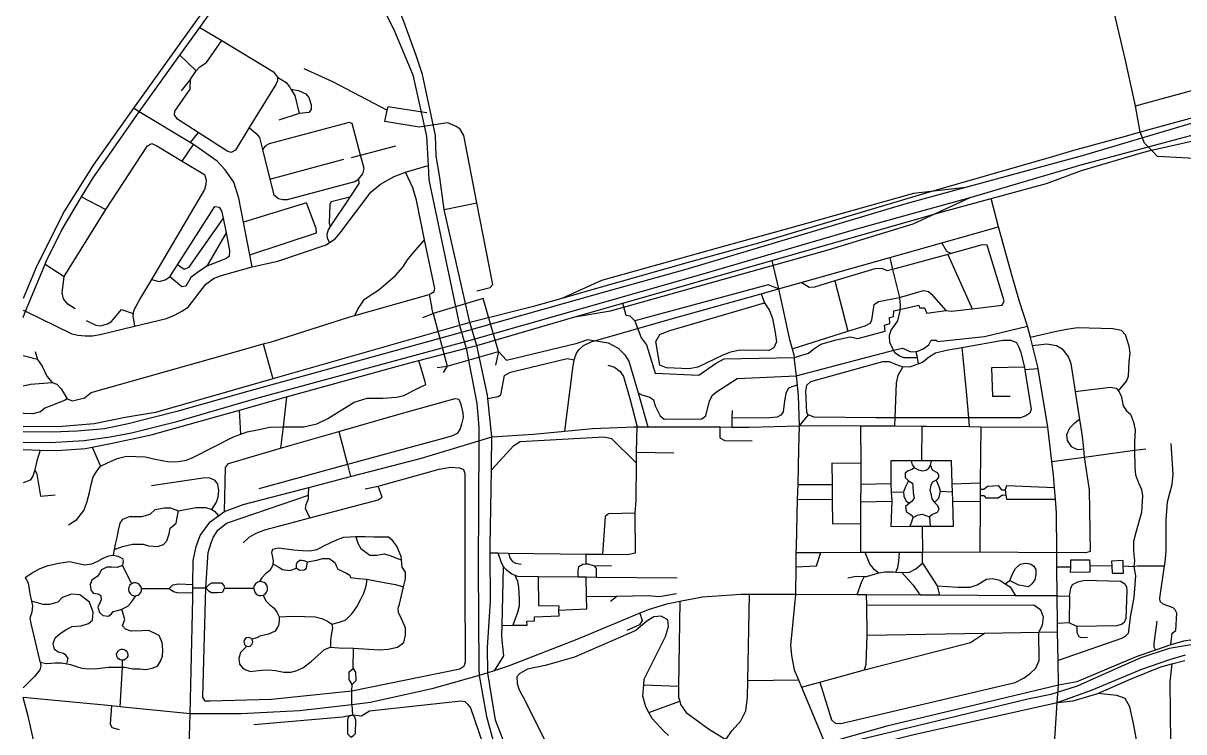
# Model space of a CAD drawing. Header units: inches. Extents: x 13377022 to 13384502, y 3544620 to 3549120.
# Drawn here: x 13377022 to 13378694, y 3545382 to 3546403 of the extents above; entities that cross this region are included whole.
import ezdxf

# ---------------------------------------------------------------- set-up
doc = ezdxf.new("R2010")
doc.units = ezdxf.units.IN
doc.header["$MEASUREMENT"] = 0

msp = doc.modelspace()

# ---------------------------------------------------------------- linework, layer by layer
for points in [[(13378609.5, 3546351.9), (13378593.6, 3546419.2), (13378564.9, 3546548.5), (13378556.3, 3546599), (13378551.2, 3546644.7), (13378547.9, 3546696.9), (13378547, 3546786.5), (13378546.9, 3546840.5)], [(13380027.2, 3546627.5), (13379405, 3546451.4), (13379194, 3546391.1), (13378792.8, 3546282.6), (13378698.2, 3546256.9), (13378547.5, 3546212), (13378379.7, 3546166.4), (13378293.4, 3546142.7), (13377976.4, 3546048.2), (13377860.9, 3546015.9), (13377659.9, 3545959.4), (13377346.9, 3545872.9), (13377243, 3545843.7), (13377173, 3545825.7), (13377138.5, 3545818.7), (13377099.5, 3545815.1), (13377063.7, 3545813.6), (13377021.5, 3545814.2)], [(13377597, 3546329.2), (13377587.6, 3546356.8), (13377570.2, 3546405.7), (13377553.7, 3546447.3), (13377523.3, 3546498.7), (13377489.6, 3546532.8), (13377446.2, 3546559.6), (13377412.7, 3546587.6)], [(13377395.7, 3546564.2), (13377436.7, 3546537.7), (13377471, 3546511.1), (13377507.2, 3546478), (13377534.7, 3546436.7), (13377556.7, 3546391.6), (13377583.1, 3546328.7)], [(13377021.5, 3545799.2), (13377060.3, 3545798.6), (13377109.3, 3545801.6), (13377146.8, 3545806.9), (13377177.6, 3545812.8), (13377243.1, 3545829.2), (13377358.2, 3545862.8), (13377664.3, 3545945.9), (13377994.9, 3546040.1), (13378222.9, 3546106.8), (13378386.4, 3546152), (13378547.7, 3546199.6), (13378700.6, 3546240.5), (13378833.6, 3546275.6), (13379317.2, 3546404.9), (13379418.3, 3546433.8), (13379757.5, 3546534.8)], [(13377296.5, 3546443), (13377263, 3546396), (13377180.7, 3546280.9), (13377122.5, 3546198.6), (13377080.8, 3546132.7), (13377041.2, 3546053.5), (13377021.5, 3546006.3)], [(13377021.5, 3545978.9), (13377024.6, 3545988), (13377053, 3546055.8), (13377055, 3546060.6), (13377076.5, 3546104.3), (13377105.5, 3546153.1), (13377122.5, 3546180.3), (13377188.4, 3546275.5), (13377247.3, 3546357.4), (13377275.9, 3546397.2), (13377305.1, 3546437.7)], [(13377275.9, 3546397.2), (13377307.6, 3546378.1), (13377382, 3546333.4), (13377388.2, 3546325.3), (13377388.2, 3546320.2), (13377385.6, 3546314.7), (13377347.4, 3546252.7), (13377327.3, 3546220), (13377321, 3546217), (13377315.5, 3546218.9), (13377273.7, 3546245.9), (13377243.9, 3546265.1), (13377239.5, 3546271.4), (13377239.9, 3546276.5), (13377262.3, 3546308.4), (13377262.6, 3546322.4), (13377271, 3546334.7), (13377275.9, 3546340.4), (13377285.8, 3546346.6), (13377307.6, 3546378.1)], [(13377247.3, 3546357.4), (13377271, 3546334.7)], [(13378799, 3546256.6), (13378794.2, 3546241.3), (13378786.9, 3546230.7), (13378758.7, 3546214.3), (13378741.6, 3546210.4), (13378718, 3546207.8), (13378656.2, 3546211), (13378647.4, 3546220.1), (13378637.5, 3546230.1), (13378631, 3546246), (13378624.7, 3546284), (13378609.5, 3546351.9)], [(13377426.1, 3546337.8), (13377451.2, 3546326.6), (13377467.4, 3546319.2), (13377546.1, 3546277.8)], [(13377262.6, 3546322.4), (13377249.4, 3546305.9)], [(13377388.2, 3546325.3), (13377400.7, 3546317.6), (13377405.8, 3546311), (13377407.4, 3546308.4), (13377413.2, 3546298.9), (13377419, 3546273.2)], [(13377583.1, 3546328.7), (13377602.9, 3546240.4)], [(13377615.5, 3546241.5), (13377597, 3546329.2)], [(13378624.7, 3546284), (13378761.9, 3546321.6), (13378776.2, 3546322.3), (13378782.7, 3546316.5), (13378793, 3546289.5)], [(13377407.4, 3546308.4), (13377418.3, 3546306.2), (13377428.6, 3546301.5), (13377433.3, 3546296), (13377436.7, 3546285.7), (13377436.7, 3546278.7), (13377433, 3546274.7), (13377419, 3546273.2), (13377389.7, 3546263.3)], [(13377592.2, 3546253.2), (13377542.6, 3546261.4), (13377546.1, 3546277.8), (13377547.3, 3546283), (13377562.3, 3546281), (13377603.3, 3546274.7)], [(13378793, 3546289.5), (13378769.9, 3546284.2), (13378631, 3546246), (13378609.7, 3546240.1)], [(13377351.4, 3546052.1), (13377348.1, 3546069.4), (13377339.1, 3546116.5), (13377332.5, 3546151.2), (13377325.3, 3546173.9), (13377312.7, 3546192.1), (13377301, 3546204.4), (13377267, 3546228.5), (13377262, 3546231.4), (13377188.4, 3546275.5), (13377180.7, 3546280.9)], [(13377347.4, 3546252.7), (13377357.3, 3546244.3), (13377362.1, 3546238.4), (13377366.4, 3546221.1), (13377377, 3546178.4), (13377382.7, 3546155.8), (13377389.3, 3546150.6), (13377395.5, 3546149.1), (13377402.2, 3546149.1), (13377499.5, 3546174.9), (13377504.7, 3546178.2), (13377510.9, 3546186.3), (13377512.8, 3546193.6), (13377507.6, 3546213), (13377495.5, 3546258.6), (13377491.1, 3546260.1), (13377376.1, 3546229.6), (13377370.9, 3546226.3), (13377366.4, 3546221.1)], [(13377675.4, 3546017.5), (13377694.6, 3546022.1), (13377698.1, 3546026.8), (13377675.3, 3546144.3), (13377656.5, 3546241.3), (13377651.4, 3546250.6), (13377645.6, 3546254.4), (13377633.3, 3546259.8), (13377617.1, 3546257.1), (13377592.2, 3546253.2)], [(13378634.4, 3546217.1), (13378647.4, 3546220.1), (13378756.7, 3546244.8), (13378799, 3546256.6)], [(13377273.7, 3546245.9), (13377262, 3546231.4)], [(13377602.9, 3546240.4), (13377605, 3546198.1), (13377606, 3546177.3), (13377650.4, 3545967.7)], [(13377665.2, 3545971.9), (13377628.4, 3546134.7), (13377621.8, 3546180.8), (13377616.6, 3546211.8), (13377615.5, 3546241.5)], [(13378609.7, 3546240.1), (13378535, 3546219.9)], [(13377096.2, 3545991.4), (13377085.6, 3545998), (13377079.8, 3546006), (13377077.6, 3546014.8), (13377080.7, 3546038.3), (13377140.8, 3546134.6), (13377200.5, 3546226.6), (13377206.7, 3546229.7), (13377214.2, 3546226.6), (13377250.8, 3546204.4), (13377282.7, 3546185), (13377285.4, 3546177.5), (13377284.9, 3546170.9), (13377282.7, 3546163.4), (13377206.5, 3546034), (13377190.8, 3546007.3), (13377180.6, 3545988.8), (13377180.1, 3545984.7), (13377179.7, 3545981.3), (13377181.7, 3545966.3)], [(13377250.8, 3546204.4), (13377267, 3546228.5)], [(13377507.6, 3546213), (13377558.6, 3546226.6)], [(13378535, 3546219.9), (13378506.2, 3546211.2), (13378322.3, 3546158.1), (13378081.3, 3546086), (13377983, 3546059.3)], [(13378546.7, 3546190.7), (13378634.4, 3546217.1)], [(13377377, 3546178.4), (13377483.4, 3546207.2)], [(13377494.8, 3546209.8), (13377507.6, 3546213)], [(13377021.5, 3545989.8), (13377024.6, 3545988), (13377091.7, 3545955.4), (13377100.2, 3545953.7), (13377111, 3545952.6), (13377121.2, 3545952.6), (13377132.5, 3545954.3), (13377181.7, 3545966.3), (13377227.9, 3545977.6), (13377240.4, 3545982.7), (13377250.1, 3545988.3), (13377259.2, 3545994), (13377284.7, 3546026.9), (13377296.6, 3546035.5), (13377308.5, 3546040), (13377351.4, 3546052.1), (13377373.3, 3546057), (13377388.6, 3546060.4), (13377457.9, 3546083.7), (13377462.7, 3546086.9), (13377470.9, 3546092.2), (13377478.3, 3546101.3), (13377522.6, 3546159.8), (13377536.2, 3546171.2), (13377556.1, 3546182.5), (13377572.6, 3546188.3), (13377605, 3546198.1)], [(13377109.8, 3545863.2), (13377119.6, 3545870.9), (13377335.8, 3545931.9), (13377367.4, 3545940.8), (13377379.2, 3545944.1), (13377492.4, 3545980.1), (13377499.6, 3545982.1), (13377606.5, 3546012.4), (13377613.8, 3546016.5), (13377614.6, 3546021), (13377600, 3546090.9), (13377588.1, 3546148.1), (13377583.2, 3546165.7), (13377572.6, 3546188.3)], [(13377816.7, 3545979.9), (13377885.7, 3545999.6), (13378100.5, 3546061), (13378347.9, 3546131.6), (13378416.5, 3546150.4), (13378496.1, 3546172.1), (13378546.7, 3546190.7)], [(13377504.7, 3546178.2), (13377505.4, 3546172.3), (13377492.2, 3546152.4), (13377464, 3546110), (13377460.9, 3546105.4), (13377459.1, 3546098.8), (13377459.8, 3546093.3), (13377462.7, 3546086.9)], [(13378379.7, 3546166.4), (13378304.4, 3546157.8)], [(13377105.5, 3546153.1), (13377140.8, 3546134.6)], [(13377492.2, 3546152.4), (13377465.5, 3546145.9), (13377463.2, 3546142.3), (13377462.6, 3546115.1), (13377464, 3546110)], [(13378304.4, 3546157.8), (13378126.5, 3546107.7), (13378020.1, 3546078.4), (13377855.1, 3546032.3)], [(13378304.2, 3546113.8), (13378386.4, 3546152)], [(13378457.3, 3546001.9), (13378445.9, 3546042.1), (13378427, 3546109.6), (13378416.5, 3546150.4)], [(13377206.5, 3546034), (13377217.7, 3546030.8), (13377226.1, 3546033.4), (13377232.8, 3546037.8), (13377243.7, 3546054.8), (13377297.8, 3546139), (13377303.9, 3546138.2), (13377307.5, 3546132.9), (13377309.6, 3546122.2), (13377313.8, 3546101.2), (13377319, 3546075.4), (13377318.5, 3546067), (13377313.2, 3546063.5), (13377297.3, 3546057.3), (13377286.3, 3546052.9), (13377272.5, 3546044), (13377263.3, 3546036.5), (13377255.8, 3546024.1), (13377250, 3546023.2), (13377232.8, 3546037.8)], [(13377348.1, 3546069.4), (13377444.1, 3546101.1), (13377443.5, 3546107.5), (13377430, 3546144.3), (13377339.1, 3546116.5)], [(13377628.4, 3546134.7), (13377675.3, 3546144.3)], [(13377309.6, 3546122.2), (13377259.7, 3546051.1), (13377253.5, 3546048.4), (13377243.7, 3546054.8)], [(13377313.8, 3546101.2), (13377286.3, 3546052.9)], [(13377867.9, 3545988.6), (13378181.4, 3546076.7), (13378304.2, 3546113.8)], [(13378109.8, 3546020.1), (13378142.5, 3546029.4), (13378270.3, 3546065.7), (13378345.6, 3546086.7), (13378427, 3546109.6)], [(13377499.6, 3545982.1), (13377503.8, 3545991.1), (13377513.3, 3546005.4), (13377534.1, 3546018.9), (13377558.2, 3546039.4), (13377568.4, 3546051.6), (13377575.4, 3546062.2), (13377581.5, 3546070), (13377600, 3546090.9)], [(13378129.7, 3545934), (13378210.1, 3545959.1), (13378235.1, 3545966.9), (13378242.3, 3545970.7), (13378244.4, 3545975), (13378247.8, 3545997.8), (13378254.1, 3546002), (13378284.2, 3546007.8), (13378318.8, 3546017.7), (13378326.4, 3546016.4), (13378329.8, 3546013), (13378351.3, 3545988.9), (13378359.4, 3545988.1), (13378389, 3545991.7), (13378432.5, 3545996.9), (13378435, 3546002.9), (13378410.9, 3546083.2), (13378403.7, 3546083.6), (13378358.9, 3546071.4), (13378352.6, 3546074.3), (13378345.6, 3546086.7)], [(13378270.3, 3546065.7), (13378274.4, 3546048.4), (13378284.2, 3546007.8)], [(13378358.9, 3546071.4), (13378354, 3546070), (13378274.4, 3546048.4)], [(13378354, 3546070), (13378389, 3545991.7)], [(13377053, 3546055.8), (13377080.7, 3546038.3)], [(13377983, 3546059.3), (13377847.8, 3546020.7), (13377797.6, 3546006.6), (13377754.8, 3545994.6), (13377665.2, 3545971.9)], [(13378100.5, 3546061), (13378109.8, 3546020.1), (13378117.3, 3545987.1), (13378125.6, 3545949.4), (13378129.7, 3545934), (13378132, 3545925.4), (13378132.5, 3545921.1), (13378132.7, 3545918.4)], [(13378274.4, 3546048.4), (13378266.4, 3546046.4), (13378259.6, 3546049.8), (13378249, 3546049.4), (13378191.1, 3546031.7), (13378161.9, 3546022.7), (13378154.3, 3546022.3), (13378142.5, 3546029.4)], [(13377855.1, 3546032.3), (13377797.6, 3546006.6)], [(13378191.1, 3546031.7), (13378210.1, 3545959.1)], [(13378109.8, 3546020.1), (13378095.1, 3546026), (13377902.9, 3545974), (13377896.2, 3545980.7), (13377890.5, 3545981.7), (13377885.7, 3545999.6)], [(13377960.5, 3545978.4), (13378085, 3546013.2), (13378109.8, 3546020.1)], [(13377606.5, 3546012.4), (13377610.6, 3545992.5)], [(13377612.2, 3545984.8), (13377632.6, 3545908.9), (13377706.4, 3545930.2), (13377684.5, 3546006.5), (13377612.2, 3545984.8)], [(13378085, 3546013.2), (13378089.9, 3546000.3), (13378097.2, 3545988.9), (13378101.3, 3545977.6), (13378105.4, 3545957.5), (13378106.9, 3545944.1), (13378103.3, 3545935.4), (13378096.1, 3545931.2), (13378054.9, 3545931.8), (13378041, 3545929.2), (13378029.7, 3545924.5), (13377993.6, 3545907.5), (13377981.2, 3545905), (13377948.8, 3545906.5), (13377939, 3545910.1), (13377933.3, 3545944.6), (13377939, 3545954.4), (13377951.9, 3545959.6), (13378089.9, 3546000.3)], [(13378284.2, 3546007.8), (13378285.3, 3545995.9), (13378284.9, 3545988.6), (13378281.3, 3545974.2), (13378271.9, 3545960.8), (13378269.7, 3545952.5), (13378270.1, 3545943.1), (13378277, 3545929), (13378284.2, 3545923.9), (13378290.3, 3545921.4), (13378309.7, 3545921.2)], [(13378468.8, 3545966.3), (13378457.3, 3546001.9)], [(13377112.1, 3545974.6), (13377126.3, 3545968), (13377132.9, 3545967.1), (13377143, 3545969.8), (13377148.8, 3545973.3), (13377163.4, 3545990.5), (13377180.1, 3545984.7)], [(13377597.6, 3545978.9), (13377612.2, 3545984.8), (13377610.6, 3545992.5)], [(13377816.7, 3545979.9), (13377867.9, 3545988.6)], [(13378132.5, 3545921.1), (13378153.4, 3545927.8), (13378160.8, 3545933.9), (13378170.8, 3545940.4), (13378193.1, 3545947), (13378213.1, 3545950.9), (13378224.5, 3545948.7), (13378263.7, 3545959.2), (13378262.8, 3545967.9), (13378270.7, 3545970.5), (13378269.8, 3545978.8), (13378275.9, 3545980.5), (13378276.3, 3545988.8), (13378312.1, 3545996.7), (13378313, 3545992.7), (13378320.4, 3545992.7), (13378323.8, 3545985.3), (13378351.3, 3545988.9)], [(13377665.2, 3545971.9), (13377650.4, 3545967.7), (13377404.6, 3545897.4), (13377381.4, 3545890.7), (13377212.3, 3545842.2), (13377168.3, 3545834.7), (13377123.7, 3545825.5), (13377071.7, 3545821.3), (13377021.5, 3545822)], [(13377650.4, 3545967.7), (13377659.9, 3545934.6), (13377675.5, 3545854.8), (13377678, 3545821), (13377678.3, 3545801.2), (13377677.4, 3545618.6), (13377678, 3545472.8), (13377678.6, 3545463.1), (13377689.1, 3545403.9), (13377698.9, 3545368.8), (13377714.3, 3545326.4), (13377732.1, 3545288.3), (13377738.7, 3545278.2), (13377789.9, 3545198.8), (13377801.5, 3545184.8)], [(13377808.5, 3545208), (13377759.6, 3545275.7), (13377739.2, 3545312.4), (13377735.6, 3545320), (13377717.9, 3545357.8), (13377702.3, 3545398.6), (13377696.5, 3545434.1), (13377691.2, 3545466.7), (13377690.6, 3545503.4), (13377694.9, 3545569.9), (13377694.4, 3545639.7), (13377694.3, 3545649.2), (13377696.2, 3545759.4), (13377696.3, 3545766.3), (13377696.9, 3545806.8), (13377690.9, 3545862.1), (13377690.4, 3545867.2), (13377675.1, 3545938.6), (13377665.2, 3545971.9)], [(13377675.1, 3545938.6), (13377816.7, 3545979.9)], [(13377815.4, 3545918.1), (13377818.9, 3545927.5), (13377822.5, 3545932.6), (13377829.1, 3545938.8), (13377840.1, 3545943.9), (13377960.5, 3545978.4)], [(13377902.9, 3545974), (13377912.2, 3545949.8), (13377919.9, 3545939.5), (13377932.3, 3545898.8), (13377995.1, 3545895.7), (13378019.3, 3545912.7), (13378031.7, 3545919.4), (13378132.5, 3545921.1)], [(13377907.6, 3545870.4), (13377913.1, 3545867.5), (13377924.7, 3545864), (13377929.9, 3545860.1), (13377932.5, 3545851.5), (13377939.4, 3545837.2), (13377945.1, 3545832.5), (13377999.5, 3545832.9), (13378005.2, 3545837.2), (13378010.4, 3545858.8), (13378014.7, 3545867.1), (13378020.7, 3545871.8), (13378050.6, 3545891.3), (13378061.4, 3545891.7), (13378135.4, 3545895.1), (13378278, 3545932.5), (13378288.9, 3545934.6), (13378300.8, 3545929.4), (13378308, 3545930.1), (13378310.9, 3545930.4), (13378318.5, 3545933.7), (13378326.5, 3545939.5), (13378330.1, 3545946.3), (13378337, 3545946.3), (13378339.1, 3545944.5), (13378407.1, 3545951.8), (13378468.8, 3545966.3)], [(13378513.4, 3545449), (13378512.9, 3545484.3), (13378512.3, 3545525.8), (13378512.1, 3545537.7), (13378511.6, 3545577.6), (13378511.2, 3545619.4), (13378511.1, 3545640.1), (13378510.6, 3545697.5), (13378509.1, 3545717), (13378507.7, 3545733.6), (13378506.3, 3545751.9), (13378504, 3545771.4), (13378498.3, 3545820.8), (13378484.3, 3545905), (13378483.8, 3545907.9), (13378475.9, 3545938.8), (13378473, 3545950.1), (13378468.8, 3545966.3)], [(13378600.2, 3545873.1), (13378611.7, 3545887.4), (13378614.5, 3545894.2), (13378615.3, 3545915.2), (13378616.7, 3545928.2), (13378615.6, 3545937.9), (13378609.9, 3545954.2), (13378604.1, 3545960.3), (13378591.8, 3545962.9), (13378540.9, 3545964.3), (13378525.7, 3545961.8), (13378508.4, 3545958.2), (13378473, 3545950.1)], [(13377021.5, 3545788.5), (13377045.9, 3545787.9), (13377070.1, 3545787.3), (13377111.2, 3545790.1), (13377121.1, 3545792.2), (13377149.5, 3545798), (13377206, 3545809.8), (13377259.2, 3545824.8), (13377333.3, 3545845.5), (13377401.1, 3545864.4), (13377563, 3545909.5), (13377591.8, 3545917), (13377659.9, 3545934.6), (13377675.1, 3545938.6)], [(13377367.4, 3545940.8), (13377381.4, 3545890.7)], [(13377706.4, 3545930.2), (13377718.1, 3545917.6), (13377820.1, 3545941.9), (13377835.2, 3545947.5), (13377864.6, 3545942.7), (13377878.9, 3545934.9), (13377888.4, 3545925.4), (13377894.5, 3545915.9), (13377907.6, 3545870.4), (13377921.7, 3545821.5)], [(13378465.1, 3545903.6), (13378474, 3545846.4), (13378472.4, 3545841), (13378466.5, 3545837.2), (13378459, 3545834.3), (13378383.8, 3545834.3), (13378277.6, 3545834.3), (13378250.4, 3545834.3), (13378161.4, 3545835.5), (13378153, 3545838.9), (13378150.9, 3545842.2), (13378149.3, 3545872.7), (13378150.9, 3545881.5), (13378156.8, 3545886.5), (13378260.5, 3545915.4), (13378269.6, 3545915.4), (13378278.8, 3545911.6), (13378289.3, 3545907.9), (13378300.6, 3545908.3), (13378311.4, 3545912.2), (13378317.7, 3545914.5), (13378327.7, 3545922.9), (13378336.5, 3545927.9), (13378352, 3545931.7), (13378374, 3545935.6), (13378433.5, 3545946.3), (13378444.8, 3545946.3), (13378453.1, 3545943), (13378456.1, 3545937.1), (13378459, 3545930), (13378464.3, 3545907.3), (13378465.1, 3545903.6)], [(13378374, 3545935.6), (13378380.4, 3545872.3), (13378383.8, 3545834.3), (13378385, 3545821.8)], [(13378475.9, 3545938.8), (13378496.9, 3545941.1), (13378510.7, 3545938.7), (13378518.8, 3545934), (13378527.9, 3545921.6), (13378531.2, 3545912.6), (13378537.6, 3545872.1), (13378544, 3545831.8), (13378547.4, 3545810.7), (13378548.8, 3545798.8), (13378549.5, 3545789.8), (13378550.5, 3545777.7)], [(13377042.3, 3545918.4), (13377021.5, 3545923.7)], [(13377038.6, 3545930.2), (13377042.3, 3545918.4), (13377048.9, 3545909), (13377055.8, 3545894.2), (13377063.2, 3545885.2), (13377070.1, 3545882.8), (13377076.3, 3545876.3), (13377084.8, 3545861.9), (13377092.6, 3545859.1), (13377109.8, 3545863.2)], [(13377086.7, 3545680.2), (13377099, 3545687.8), (13377108.7, 3545700.8), (13377113.2, 3545712.2), (13377117.2, 3545726.8), (13377119.7, 3545738.1), (13377122.5, 3545749.5), (13377127.4, 3545757.6), (13377133, 3545764.9), (13377142.8, 3545769.7), (13377156.9, 3545775.8), (13377170.3, 3545779), (13377197.1, 3545778.2), (13377211.7, 3545774.6), (13377231.9, 3545770.9), (13377244.9, 3545771.3), (13377257, 3545773.4), (13377266, 3545777), (13377324.7, 3545807), (13377335.1, 3545810.9), (13377344.2, 3545814.3), (13377361.6, 3545817.5), (13377376.6, 3545820.8), (13377396, 3545821.2), (13377410.2, 3545821.2), (13377426, 3545821.2), (13377444.7, 3545825.6), (13377460.5, 3545833.3), (13377498.6, 3545856.8), (13377517.2, 3545862.9), (13377539.9, 3545862.9), (13377559.4, 3545864.1), (13377569.9, 3545866.6), (13377589.8, 3545876.7), (13377601.9, 3545882.4), (13377600.7, 3545886.4), (13377591.8, 3545917)], [(13377690.9, 3545862.1), (13377706.2, 3545865), (13377709.8, 3545867.5), (13377715.2, 3545895.2), (13377723.8, 3545900.2), (13377805.3, 3545920), (13377815.4, 3545918.1)], [(13377706.4, 3545930.2), (13377702.4, 3545910.5)], [(13377802, 3545815.2), (13377813.4, 3545905.9), (13377815.4, 3545918.1)], [(13378132.7, 3545918.4), (13378135.1, 3545898.3)], [(13378308, 3545930.1), (13378309.7, 3545921.2), (13378311.4, 3545912.2)], [(13377618, 3545906.9), (13377632.6, 3545908.9), (13377626.8, 3545899.5)], [(13377864.2, 3545910.2), (13377873.8, 3545907.3), (13377881.9, 3545901.3), (13377886.5, 3545893.9), (13377895.7, 3545862.1), (13377906.1, 3545821.6)], [(13378135.1, 3545898.3), (13378135.4, 3545895.1), (13378136.8, 3545881.6), (13378138.3, 3545866.7), (13378139.9, 3545822.6), (13378139, 3545789.3), (13378137.7, 3545738.2), (13378137.1, 3545716.9), (13378135.4, 3545647.3), (13378135.2, 3545640), (13378134.9, 3545630.3), (13378134.8, 3545619.7), (13378134.4, 3545579.5)], [(13378289.3, 3545907.9), (13378281.8, 3545895.3), (13378279.7, 3545884.9), (13378277.6, 3545834.3), (13378277.2, 3545822.6)], [(13378464.3, 3545907.3), (13378417, 3545906.3), (13378418.5, 3545865.4), (13378443.8, 3545865.8)], [(13378484.3, 3545905), (13378465.1, 3545903.6)], [(13377021.5, 3545880.4), (13377032.1, 3545882.8), (13377063.2, 3545885.2)], [(13378136.8, 3545881.6), (13378129.1, 3545879), (13378124, 3545876.6), (13378120.6, 3545869.5), (13378118.6, 3545859), (13378116.6, 3545843), (13378113.5, 3545838.3), (13378108.1, 3545835.2), (13378096.9, 3545834.2), (13378042.9, 3545833.9)], [(13377401.1, 3545864.4), (13377396, 3545821.2), (13377392.4, 3545790.4)], [(13378537.6, 3545872.1), (13378587.8, 3545878.8), (13378596.4, 3545876.9), (13378600.2, 3545873.1), (13378604, 3545865.9), (13378606.9, 3545851.6), (13378611.6, 3545844.5), (13378617.3, 3545839.7), (13378621.6, 3545828.3), (13378624, 3545816.9), (13378623.1, 3545799.3), (13378623.1, 3545787.6)], [(13377084.8, 3545861.9), (13377080.8, 3545859.5), (13377052.9, 3545848.5), (13377046.4, 3545843.1), (13377035.4, 3545839.9), (13377022.7, 3545840.7), (13377021.5, 3545841)], [(13377311.7, 3545699.1), (13377313.1, 3545762.8), (13377317.4, 3545768.7), (13377392.4, 3545790.4), (13377476.6, 3545814.6), (13377561.3, 3545839), (13377643.9, 3545862.2), (13377649.2, 3545861.2), (13377651.6, 3545855.6), (13377655.1, 3545841.5), (13377655.5, 3545834.8), (13377653, 3545825.3), (13377651.3, 3545818.7), (13377646.7, 3545812), (13377640, 3545808.5), (13377631.9, 3545806), (13377488.8, 3545767), (13377360.9, 3545732.2)], [(13377335.1, 3545810.9), (13377333.3, 3545845.5)], [(13378043.2, 3545844.7), (13378042.9, 3545833.9), (13378042.9, 3545821.1)], [(13378153, 3545838.9), (13378139.9, 3545822.6)], [(13378544, 3545831.8), (13378535.5, 3545825.5), (13378529.3, 3545819.3), (13378525, 3545809.8), (13378526, 3545801.7), (13378531.7, 3545793.1), (13378537.4, 3545790.2), (13378541.2, 3545788.8), (13378549.5, 3545789.8)], [(13377260.8, 3545358.5), (13377262.3, 3545407.8), (13377265.9, 3545574.5), (13377266, 3545582.2), (13377266, 3545589.3), (13377266.1, 3545594.3), (13377266.3, 3545628.5), (13377270.9, 3545649), (13377276.6, 3545664.9), (13377291, 3545684.6), (13377302.8, 3545692.9), (13377311.7, 3545699.1), (13377338.4, 3545709.4), (13377433, 3545734.1), (13377493.4, 3545749.8), (13377595.6, 3545776.4), (13377678.3, 3545801.2), (13377696.9, 3545806.8), (13377757.1, 3545810.7), (13377802, 3545815.2), (13377842, 3545819.2), (13377901.8, 3545821.6), (13377906.1, 3545821.6), (13377921.7, 3545821.5), (13377969.1, 3545821.4), (13378025.3, 3545821.2), (13378042.9, 3545821.1), (13378067.9, 3545821), (13378139.9, 3545822.6), (13378165.7, 3545823.1), (13378228.4, 3545822.8), (13378277.2, 3545822.6), (13378316.5, 3545822.4), (13378323.4, 3545822.3), (13378385, 3545821.8), (13378401.4, 3545821.6), (13378498.3, 3545820.8)], [(13377476.6, 3545814.6), (13377488.8, 3545767), (13377493.4, 3545749.8)], [(13377694.4, 3545639.7), (13377705.5, 3545639.6), (13377720.8, 3545639.4), (13377832.3, 3545637.9), (13377856.5, 3545637.6), (13377892.2, 3545637.1), (13377903.8, 3545639.7), (13377903.3, 3545696.8), (13377904.8, 3545715), (13377905.4, 3545768.9), (13377905.6, 3545784.5), (13377905.9, 3545804.1), (13377906.1, 3545821.6)], [(13378025.3, 3545821.2), (13378025.7, 3545805.6), (13378032.7, 3545801.7), (13378072.1, 3545801.3)], [(13378228.4, 3545822.8), (13378228.7, 3545768.6), (13378228.5, 3545738.9), (13378228.3, 3545713.3), (13378228, 3545682.2), (13378228.4, 3545640.5)], [(13378316.5, 3545822.4), (13378316.2, 3545772.4)], [(13378401.4, 3545821.6), (13378400.8, 3545740.7), (13378400.7, 3545731.7), (13378400.6, 3545722.6), (13378400.6, 3545713.7), (13378400, 3545641.3)], [(13377696.2, 3545759.4), (13377728.7, 3545794.4), (13377737.6, 3545800.2), (13377858.6, 3545806.9), (13377869.4, 3545804.7), (13377905.4, 3545768.9)], [(13377045.9, 3545787.9), (13377041.4, 3545772.6), (13377038.2, 3545759.6), (13377035.4, 3545750.3), (13377031.7, 3545744.6), (13377021.5, 3545740.8)], [(13377121.1, 3545792.2), (13377133, 3545764.9)], [(13377959.3, 3545783.6), (13377905.6, 3545784.5)], [(13378504, 3545771.4), (13378550.5, 3545777.7), (13378623.1, 3545787.6), (13378639.2, 3545789.8)], [(13378623.1, 3545787.6), (13378623.5, 3545762.6), (13378624.5, 3545752.2), (13378628.8, 3545740.7), (13378633, 3545731.2), (13378634.5, 3545721.7), (13378633, 3545697.9), (13378625, 3545668.9), (13378621.6, 3545656), (13378621.6, 3545642.7), (13378623.1, 3545628), (13378622.1, 3545619.9)], [(13378675.6, 3545506.9), (13378677.2, 3545523.7), (13378682.8, 3545527.6), (13378683.9, 3545552.8), (13378681.8, 3545557.7), (13378678.9, 3545560.6), (13378664.4, 3545565.9), (13378660.1, 3545569.4), (13378659.8, 3545574.4), (13378666.5, 3545621), (13378667.2, 3545626.1), (13378668.7, 3545642), (13378668.7, 3545687.1), (13378670.4, 3545713.3), (13378677.2, 3545738.1), (13378678.6, 3545753), (13378675.7, 3545797.3)], [(13378228.7, 3545768.6), (13378186.8, 3545768.9), (13378187.2, 3545738.2), (13378187.2, 3545716.5), (13378187.9, 3545681.5), (13378228, 3545682.2)], [(13378271.7, 3545739.7), (13378272.4, 3545727.4), (13378273.2, 3545714.4), (13378272.1, 3545677.9), (13378299.9, 3545678), (13378317.2, 3545678.1), (13378328.8, 3545678.1), (13378362.4, 3545678.3), (13378361.3, 3545714), (13378360.9, 3545727.7), (13378360.5, 3545739.3), (13378359.5, 3545772.5), (13378330.3, 3545772.4), (13378316.2, 3545772.4), (13378301.4, 3545772.3), (13378271.7, 3545772.2), (13378271.7, 3545739.7)], [(13378301.4, 3545772.3), (13378302.8, 3545766.4), (13378306, 3545762.4), (13378311.8, 3545759.2), (13378316.9, 3545758.1), (13378322.7, 3545758.8), (13378326.6, 3545761.7), (13378329.2, 3545765.7), (13378330.3, 3545772.4)], [(13378329.2, 3545765.7), (13378331.7, 3545759.2), (13378338.6, 3545755.6), (13378340.7, 3545752), (13378340.7, 3545748.3), (13378337.1, 3545744.7), (13378332.1, 3545741.8), (13378329.5, 3545737.1), (13378328.1, 3545730.3), (13378329.5, 3545725.2), (13378331, 3545717.6), (13378334.9, 3545712.2), (13378339.3, 3545707.9), (13378341.1, 3545702.5), (13378338.9, 3545697.8), (13378332.1, 3545695.2), (13378327.4, 3545691.6)], [(13378550.5, 3545777.7), (13378557.9, 3545730.8), (13378559.3, 3545641.8), (13378553.1, 3545639.9), (13378511.1, 3545640.1)], [(13377038.2, 3545759.6), (13377041.4, 3545753.1), (13377046.3, 3545721.5), (13377067.8, 3545723.5)], [(13377293.2, 3545702.1), (13377300, 3545712.6), (13377302.5, 3545720.6), (13377303.3, 3545729), (13377302.1, 3545738.7), (13377298.3, 3545744.1), (13377289.5, 3545747.9), (13377280.7, 3545747.5), (13377258, 3545744.1), (13377206.3, 3545736.1)], [(13377650.5, 3545762.5), (13377656, 3545760), (13377658.2, 3545754), (13377658.2, 3545595), (13377658.6, 3545482), (13377656.5, 3545476), (13377650.9, 3545472.2), (13377495.3, 3545440.2), (13377379.4, 3545428.3), (13377291.1, 3545425.7), (13377283.9, 3545426.1), (13377280.5, 3545431.7), (13377284.5, 3545589.3), (13377288.1, 3545640.2), (13377292, 3545652.5), (13377295.4, 3545661.9), (13377302.2, 3545672.6), (13377314.6, 3545682.4), (13377432.8, 3545722.9)], [(13377514.1, 3545731.8), (13377533.3, 3545735.7), (13377621.1, 3545760.4), (13377637.3, 3545763.4), (13377650.5, 3545762.5)], [(13378306, 3545762.4), (13378302.4, 3545759.9), (13378296.7, 3545758.1), (13378292.7, 3545754.5), (13378292.7, 3545748.3), (13378297.4, 3545743.6), (13378303.2, 3545740), (13378303.5, 3545736.1), (13378303.9, 3545726.3), (13378305.3, 3545719.1), (13378302.8, 3545714.4), (13378298.8, 3545711.5), (13378293, 3545706.4), (13378293.8, 3545699.2), (13378301, 3545694.5), (13378304.2, 3545690.5)], [(13377338.4, 3545654.2), (13377347.4, 3545662.3), (13377357.2, 3545668.3), (13377369.6, 3545673), (13377434.6, 3545690.1), (13377533.3, 3545716.1), (13377538.8, 3545719.9), (13377533.3, 3545735.7)], [(13377434.6, 3545690.1), (13377428.4, 3545703.7), (13377429.2, 3545709.2), (13377432.6, 3545717.8), (13377432.8, 3545722.9), (13377433, 3545734.1)], [(13378137.7, 3545738.2), (13378187.2, 3545738.2)], [(13378228.5, 3545738.9), (13378271.7, 3545739.7)], [(13378297.4, 3545743.6), (13378293, 3545735), (13378290.2, 3545727.7), (13378290.5, 3545721.2), (13378294.1, 3545714.4), (13378298.8, 3545711.5)], [(13378337.1, 3545744.7), (13378341.1, 3545735.3), (13378342.9, 3545728.8), (13378342.2, 3545724.1), (13378340.7, 3545718), (13378334.9, 3545712.2)], [(13378360.5, 3545739.3), (13378400.8, 3545740.7)], [(13378400.7, 3545731.7), (13378406.1, 3545731.7), (13378411.4, 3545735.9), (13378426.6, 3545736.6), (13378431.2, 3545730.6), (13378436.9, 3545730.6)], [(13378507.7, 3545733.6), (13378438.4, 3545736.3), (13378436.9, 3545730.6), (13378437.7, 3545722.9), (13378438.8, 3545717.2), (13378509.1, 3545717)], [(13378137.1, 3545716.9), (13378187.2, 3545716.5)], [(13378228.3, 3545713.3), (13378273.2, 3545714.4)], [(13378272.4, 3545727.4), (13378290.2, 3545727.7)], [(13378342.9, 3545728.8), (13378360.9, 3545727.7)], [(13378361.3, 3545714), (13378400.6, 3545713.7)], [(13378400.6, 3545722.6), (13378405.7, 3545722.6), (13378408.8, 3545718.8), (13378426.6, 3545718.8), (13378432.7, 3545723.3), (13378437.7, 3545722.9)], [(13377151.8, 3545636.3), (13377153.1, 3545644.4), (13377154.3, 3545652), (13377156.7, 3545661.7), (13377158.7, 3545672.6), (13377161.1, 3545682.3), (13377165.2, 3545688.4), (13377174.9, 3545692), (13377182.9, 3545692), (13377192.6, 3545692), (13377204.4, 3545695.7), (13377211.6, 3545702.1), (13377224.9, 3545704.5), (13377233.8, 3545704.5), (13377245.1, 3545700.1), (13377257.3, 3545702.9), (13377271, 3545704.9), (13377284.7, 3545705.3), (13377293.2, 3545702.1), (13377297.2, 3545699.7), (13377302.8, 3545692.9)], [(13377153.1, 3545644.4), (13377164.4, 3545648.8), (13377178.9, 3545652), (13377194.3, 3545652), (13377202.3, 3545649.6), (13377214.9, 3545648.8), (13377223.7, 3545651.6), (13377228.6, 3545656.9), (13377231.8, 3545667), (13377233.4, 3545675.1), (13377241.9, 3545682.7), (13377243.5, 3545690.8), (13377245.1, 3545700.1)], [(13377903.3, 3545696.8), (13377865, 3545696.1), (13377860, 3545692.2), (13377856.5, 3545637.6)], [(13378299.9, 3545678), (13378302.4, 3545684.8), (13378304.2, 3545690.5), (13378310.4, 3545694.1), (13378317.2, 3545695.6), (13378327.4, 3545691.6), (13378328.1, 3545684.4), (13378328.8, 3545678.1)], [(13378317.2, 3545678.1), (13378317.7, 3545640.9)], [(13377343.9, 3545505.2), (13377334.8, 3545496.2), (13377332.3, 3545487.5), (13377333.2, 3545479.1), (13377337.7, 3545474.1), (13377342.3, 3545471.2), (13377349, 3545468.7), (13377356.5, 3545469.6), (13377365.6, 3545470.8), (13377374.8, 3545471.2), (13377385.1, 3545470), (13377397.2, 3545467.9), (13377407.6, 3545467.5), (13377415.9, 3545470), (13377424.7, 3545474.1), (13377436.7, 3545483.3), (13377455.8, 3545500.3), (13377464.2, 3545503.7), (13377476.2, 3545502.8), (13377497.4, 3545502.4), (13377534.4, 3545499.9), (13377547.3, 3545500.8), (13377561.1, 3545503.7), (13377570.2, 3545510.7), (13377572.3, 3545521.1), (13377572.7, 3545531.5), (13377566.5, 3545544.4), (13377562.3, 3545553.6), (13377561.9, 3545560.2), (13377564, 3545565.6), (13377569.7, 3545590.7), (13377572.3, 3545602.2), (13377572.3, 3545611.8), (13377567.7, 3545619.3), (13377566.6, 3545629.7), (13377566.1, 3545634.3), (13377560.2, 3545649.2), (13377554.4, 3545657.1), (13377548.2, 3545662.5), (13377536.9, 3545662.5), (13377527, 3545662.5), (13377514.5, 3545663), (13377500.8, 3545663), (13377492.9, 3545662.5), (13377483.3, 3545661.7), (13377474.1, 3545658.4), (13377464.6, 3545654.2), (13377454.2, 3545649.2), (13377444.6, 3545644.2), (13377434.6, 3545642.2), (13377424.2, 3545642.6), (13377411.4, 3545643.4), (13377389.3, 3545646.3), (13377380.6, 3545644.7), (13377379.3, 3545640.1), (13377381, 3545633.4), (13377381.8, 3545628), (13377381.1, 3545623.7), (13377380.6, 3545621), (13377376.8, 3545614.3), (13377370.6, 3545609.7), (13377365.6, 3545603.9), (13377362.1, 3545598.2)], [(13377500.8, 3545663), (13377503.6, 3545653.9), (13377508, 3545645.9), (13377521.3, 3545636.5), (13377531.1, 3545636.5), (13377542, 3545638.3), (13377551.4, 3545635.4), (13377559.3, 3545632.2), (13377566.6, 3545629.7)], [(13377024.2, 3545604.4), (13377035.9, 3545612.1), (13377046, 3545617.3), (13377057.3, 3545621.4), (13377072.7, 3545625), (13377088.4, 3545627.4), (13377099.3, 3545625), (13377109.8, 3545622.6), (13377120.3, 3545623.8), (13377129.2, 3545627.8), (13377136.9, 3545632.2), (13377145, 3545635.5), (13377151.8, 3545636.3), (13377157.9, 3545635.1), (13377164.4, 3545631.4), (13377165.6, 3545627.8), (13377164.8, 3545621.7), (13377156.7, 3545618.5), (13377149.4, 3545618.9), (13377142.2, 3545618.9), (13377134.5, 3545615.3), (13377131.3, 3545610), (13377128, 3545605.6), (13377120.3, 3545600.3), (13377117.9, 3545593.9), (13377119.1, 3545586.2), (13377122.4, 3545581.8), (13377129.2, 3545580.6), (13377133.3, 3545578.1), (13377133.7, 3545572.1), (13377132.1, 3545567.6), (13377129.2, 3545561.2), (13377131.7, 3545553.5), (13377136.5, 3545549.5), (13377144.6, 3545548.2), (13377149, 3545551.9), (13377151, 3545555.1), (13377157.5, 3545556.7), (13377163.6, 3545558.3), (13377172.4, 3545562.8), (13377176.9, 3545568), (13377183.8, 3545577.8)], [(13377381.1, 3545623.7), (13377390, 3545619.2), (13377395.1, 3545615.6), (13377405.6, 3545614.5), (13377415.6, 3545617.5), (13377415.3, 3545623.4), (13377416.9, 3545626.8), (13377420.2, 3545629.1), (13377422.7, 3545629.3), (13377425.8, 3545628.9), (13377431, 3545626.6), (13377444.6, 3545629.3), (13377453, 3545631.8), (13377462.4, 3545631.8), (13377466.7, 3545628.9), (13377471.1, 3545625.3), (13377472.9, 3545619.9), (13377475, 3545616.3), (13377480.1, 3545613.7), (13377487.3, 3545610.5), (13377492.4, 3545607.6), (13377493.1, 3545604), (13377504.7, 3545602.5), (13377516.6, 3545601.8), (13377544.1, 3545596.7), (13377557.9, 3545593.9), (13377569.7, 3545590.7)], [(13377705.5, 3545639.6), (13377709.9, 3545627.4), (13377713.3, 3545620.2), (13377717.3, 3545615.8), (13377725.5, 3545609.3), (13377729.9, 3545607.6), (13377734, 3545605.9), (13377764.3, 3545605.6), (13377821.1, 3545605), (13377833, 3545604.9), (13377847.2, 3545604.8), (13377963.8, 3545603.6)], [(13377720.8, 3545639.4), (13377723.1, 3545631.8), (13377726.5, 3545627.4), (13377731, 3545625), (13377739.1, 3545623.3)], [(13377832.3, 3545637.9), (13377832.3, 3545623.8)], [(13378134.8, 3545619.7), (13378164.7, 3545620.9), (13378171, 3545640.2)], [(13378135.2, 3545640), (13378171, 3545640.2), (13378228.4, 3545640.5), (13378234.5, 3545640.5), (13378284.2, 3545640.7), (13378317.7, 3545640.9), (13378400, 3545641.3), (13378511.1, 3545640.1)], [(13378210.1, 3545603.7), (13378221.9, 3545606.1), (13378233.6, 3545605.7), (13378237, 3545605.5), (13378254.4, 3545610.7), (13378263.2, 3545612.5), (13378275.2, 3545612.2), (13378278.9, 3545611.9), (13378287.9, 3545611.3), (13378298.7, 3545611.9), (13378307.7, 3545616.7), (13378317.7, 3545624.8), (13378317.7, 3545640.9)], [(13378234.5, 3545640.5), (13378241.8, 3545623), (13378246.3, 3545617.3), (13378254.4, 3545610.7)], [(13378278.9, 3545611.9), (13378281.8, 3545618.8), (13378283.6, 3545627.5), (13378284.2, 3545640.7)], [(13377164.8, 3545621.7), (13377177.7, 3545595.1)], [(13377415.6, 3545617.5), (13377420.4, 3545614.8), (13377426.3, 3545615.4), (13377429.6, 3545617.6), (13377431, 3545626.6)], [(13377713.3, 3545620.2), (13377711.2, 3545535.2), (13377710.9, 3545519.9), (13377711.6, 3545509), (13377713.6, 3545491.3), (13377700.4, 3545469.7)], [(13377821.1, 3545605), (13377821.1, 3545614.4), (13377822.1, 3545620.2), (13377828.2, 3545623.6), (13377832.3, 3545623.8), (13377835, 3545624), (13377844.5, 3545620.9), (13377847.3, 3545617.2), (13377847.2, 3545604.8)], [(13377844.5, 3545620.9), (13377869.4, 3545621.6)], [(13378317.7, 3545624.8), (13378338.8, 3545592), (13378341.8, 3545578.5)], [(13378436.9, 3545595.1), (13378443.6, 3545599.8), (13378447.8, 3545610.3), (13378451.7, 3545617.3), (13378458.1, 3545623.6), (13378465.9, 3545624.8), (13378472.5, 3545623.9), (13378477.7, 3545621.2), (13378481, 3545615.8), (13378481, 3545608.5), (13378479.2, 3545601), (13378474.9, 3545595), (13378470.5, 3545590.9), (13378456.6, 3545592.9), (13378446.9, 3545597.7), (13378443.6, 3545599.8)], [(13378511.2, 3545619.4), (13378531.1, 3545619.4)], [(13378622.1, 3545619.9), (13378624.7, 3545606.6), (13378621.9, 3545575.4), (13378617.3, 3545549.9), (13378613.7, 3545523.3), (13378610.2, 3545519.4), (13378605.6, 3545516.6), (13378512.9, 3545484.3)], [(13378531.1, 3545619.4), (13378531.5, 3545629.7), (13378558.4, 3545629.7), (13378558.6, 3545621.5), (13378558.8, 3545611.9), (13378530.8, 3545611.6), (13378531.1, 3545619.4)], [(13378558.6, 3545621.5), (13378590.2, 3545621.2)], [(13378590, 3545627.5), (13378590.2, 3545621.2), (13378590.7, 3545610.2), (13378607, 3545610.5), (13378606.8, 3545621.1), (13378606.6, 3545628.6), (13378590, 3545627.5)], [(13378606.8, 3545621.1), (13378622.1, 3545619.9), (13378627.6, 3545620.8)], [(13378627.6, 3545620.8), (13378655.9, 3545620.8)], [(13378655.9, 3545620.8), (13378666.5, 3545621)], [(13377024.2, 3545604.4), (13377028.7, 3545596.7), (13377031.1, 3545580.6), (13377033.3, 3545569.9), (13377034.7, 3545563.2), (13377033.9, 3545554.3), (13377031.1, 3545545.4), (13377032.7, 3545537.7), (13377045.2, 3545485.2), (13377045.8, 3545482.3), (13377046.8, 3545476.8), (13377045.6, 3545471.1), (13377037.6, 3545461.4), (13377021.5, 3545444.9)], [(13377370.1, 3545580.3), (13377372.2, 3545582.8), (13377373.5, 3545585.8), (13377373.7, 3545589), (13377372.9, 3545592.2), (13377371.2, 3545594.9), (13377368.7, 3545596.9), (13377365.6, 3545598.1), (13377362.1, 3545598.2), (13377358.8, 3545597.1), (13377356.1, 3545594.9), (13377354.2, 3545592), (13377353.5, 3545588.6), (13377355.6, 3545582), (13377357.9, 3545579.8), (13377360.9, 3545578.4), (13377364.1, 3545578), (13377367.3, 3545578.7), (13377370.1, 3545580.3)], [(13377466.4, 3545537.1), (13377477.2, 3545539.6), (13377486.6, 3545543.2), (13377494.9, 3545551.9), (13377502.5, 3545561.7), (13377508.3, 3545572.9), (13377512.3, 3545581.6), (13377515.5, 3545590.2), (13377516.6, 3545597.5), (13377516.6, 3545601.8)], [(13377711.2, 3545535.2), (13377727.2, 3545535.3), (13377747.6, 3545535.5), (13377747.3, 3545541), (13377758.5, 3545541.7), (13377758.5, 3545547.4), (13377793.9, 3545549.1), (13377793.5, 3545557), (13377833.7, 3545559), (13377833.4, 3545576.7), (13377833, 3545604.9)], [(13377729.9, 3545607.6), (13377733.7, 3545598.8), (13377735.4, 3545589.6), (13377736.1, 3545573.6), (13377736.1, 3545562.7), (13377734, 3545553.6), (13377727.2, 3545535.3)], [(13377793.5, 3545557), (13377793.9, 3545562.7), (13377764.6, 3545563.1), (13377764.3, 3545605.6)], [(13378233.6, 3545605.7), (13378229.7, 3545597.7), (13378223.1, 3545579.1)], [(13378287.9, 3545611.3), (13378304.1, 3545593.2), (13378314.1, 3545578.6)], [(13378338.8, 3545592), (13378368.6, 3545590.2), (13378386.1, 3545590.2), (13378396.3, 3545593.5), (13378409.6, 3545601.6), (13378418.3, 3545602.5), (13378428.9, 3545600.4), (13378436.9, 3545595.1), (13378443.9, 3545590.5), (13378451.7, 3545577.9)], [(13378511.6, 3545577.6), (13378529.3, 3545577.4), (13378531.5, 3545588.8), (13378533.7, 3545593.9), (13378541.5, 3545598), (13378551, 3545600.2), (13378603.2, 3545598.7), (13378609.4, 3545594.7), (13378611.3, 3545590.3), (13378612, 3545585.1), (13378610.5, 3545545.1), (13378608, 3545539.5), (13378604.3, 3545536.2), (13378597.3, 3545534.4), (13378540, 3545533.3), (13378529, 3545538.8), (13378512.1, 3545537.7)], [(13377084.3, 3545479.8), (13377086.4, 3545487.3), (13377082.8, 3545492.1), (13377079.6, 3545494.5), (13377071.9, 3545496.5), (13377066.6, 3545500.6), (13377064.6, 3545509.1), (13377067.4, 3545517.1), (13377074.7, 3545523.6), (13377084.4, 3545529.7), (13377092.1, 3545533.3), (13377105, 3545534.5), (13377115.5, 3545537.7), (13377121.6, 3545542.6), (13377122.4, 3545554.3), (13377117.1, 3545568.4), (13377103, 3545579.3), (13377091.3, 3545580.1), (13377077.9, 3545575.3), (13377071.5, 3545568.8), (13377059.4, 3545565.2), (13377050.1, 3545565.2), (13377033.3, 3545569.9)], [(13377190.9, 3545582.7), (13377191.9, 3545585.5), (13377191.9, 3545588.2), (13377191.9, 3545588.5), (13377191, 3545591.4), (13377189.2, 3545593.8), (13377186.8, 3545595.5), (13377183.9, 3545596.4), (13377180.7, 3545596.3), (13377177.7, 3545595.1), (13377175.3, 3545592.9), (13377173.8, 3545590.1), (13377173.3, 3545586.9), (13377173.9, 3545583.8), (13377175.5, 3545581), (13377178, 3545578.9), (13377180.8, 3545577.9), (13377183.8, 3545577.8), (13377186.7, 3545578.6), (13377189.1, 3545580.3), (13377190.9, 3545582.7)], [(13377191.9, 3545588.2), (13377231.8, 3545588.2), (13377237.1, 3545593.5), (13377245.5, 3545595.1), (13377266.1, 3545594.3)], [(13377231.8, 3545588.2), (13377238.3, 3545583.8), (13377242.7, 3545582.6), (13377266, 3545582.2)], [(13377266, 3545589.3), (13377284.5, 3545589.3)], [(13377284.5, 3545589.3), (13377289.9, 3545594.8), (13377293.2, 3545596.4), (13377302, 3545596.4), (13377307.4, 3545596.4), (13377310.7, 3545592.7), (13377311.4, 3545589), (13377308.2, 3545582.7), (13377301.1, 3545582.3), (13377292.4, 3545582.3), (13377289.1, 3545584.3), (13377284.5, 3545589.3)], [(13377311.4, 3545589), (13377353.5, 3545588.6)], [(13377833.4, 3545576.7), (13377876.9, 3545577.4), (13377922.1, 3545578.1), (13377938.1, 3545577), (13377963.2, 3545581.1)], [(13378511.6, 3545577.6), (13378451.7, 3545577.9), (13378341.8, 3545578.5), (13378314.1, 3545578.6), (13378237, 3545579), (13378223.1, 3545579.1), (13378134.4, 3545579.5), (13378068, 3545579.6), (13378056, 3545579.6), (13378000.5, 3545575.7), (13377968, 3545569.4), (13377962.9, 3545568.5), (13377948.4, 3545565.7), (13377922.2, 3545557.8), (13377910, 3545552.6), (13377821.8, 3545515.9), (13377722.1, 3545476.9), (13377700.4, 3545469.7), (13377691.2, 3545466.7), (13377678.6, 3545463.1), (13377610.4, 3545443.6), (13377522.1, 3545424), (13377495.1, 3545420.8), (13377419.7, 3545412), (13377335.4, 3545407.8), (13377262.3, 3545407.8), (13377160.7, 3545417.8), (13377148.9, 3545419), (13377021.6, 3545431.1)], [(13377367.3, 3545578.7), (13377371, 3545570.6), (13377376.8, 3545564.8), (13377383.1, 3545560.2), (13377386.8, 3545554.4), (13377390.6, 3545547.3), (13377390.6, 3545541.5), (13377389.3, 3545534.9), (13377384.7, 3545527), (13377374.8, 3545522.4), (13377362.3, 3545519.5), (13377358.1, 3545517.4), (13377351.1, 3545515.1)], [(13377868, 3545570.2), (13377876.9, 3545577.4)], [(13377968, 3545569.4), (13377966.1, 3545447.7), (13377965.9, 3545431.6), (13377967.6, 3545425.7), (13377969, 3545421.1), (13377977, 3545409.4), (13378008.9, 3545386.1), (13378034.2, 3545370.7)], [(13378097.1, 3545323.2), (13378034.2, 3545370.7), (13378043.4, 3545383.6), (13378055.7, 3545397.7), (13378063.1, 3545411.9), (13378065.5, 3545431), (13378065.9, 3545455.6), (13378068, 3545579.6)], [(13378134.4, 3545579.5), (13378128.6, 3545520.8), (13378127.4, 3545506.7), (13378128.6, 3545491.5), (13378132.5, 3545471.3)], [(13378143.1, 3545446), (13378169.8, 3545453.4), (13378233.8, 3545471.3), (13378236.5, 3545479.4), (13378237.7, 3545521), (13378237.2, 3545563.6), (13378237, 3545579)], [(13378169.8, 3545453.4), (13378186.3, 3545399.1), (13378191.7, 3545394.2), (13378199.8, 3545393.7), (13378451.1, 3545453), (13378464, 3545459.5), (13378473.2, 3545466.5), (13378480.7, 3545473.5), (13378485.6, 3545484.3), (13378485.1, 3545525.4), (13378490.5, 3545535.5), (13378492.1, 3545546.8), (13378488.3, 3545557.1), (13378478, 3545564.1), (13378237.2, 3545563.6)], [(13378529.3, 3545577.4), (13378529, 3545538.8)], [(13377045.8, 3545482.3), (13377054.9, 3545480), (13377067.4, 3545481.2), (13377076.7, 3545481.2), (13377084.3, 3545479.8), (13377089.7, 3545478.8), (13377098.1, 3545476), (13377105.8, 3545473.5), (13377116.3, 3545472.3), (13377128.8, 3545473.1), (13377144.2, 3545475.1), (13377158.3, 3545475.1), (13377164, 3545475.1), (13377168, 3545475.1), (13377179.7, 3545472.7), (13377189.4, 3545472.3), (13377198.3, 3545471.5), (13377207.2, 3545473.5), (13377214.9, 3545476.4), (13377219.3, 3545483.6), (13377222.1, 3545490.9), (13377222.9, 3545499.8), (13377221.7, 3545510.3), (13377217.3, 3545520.8), (13377202.7, 3545527.6), (13377193, 3545527.2), (13377177.3, 3545526.8), (13377168.8, 3545529.7), (13377164.8, 3545534.5), (13377168, 3545543.8), (13377163.6, 3545558.3)], [(13377390.6, 3545547.3), (13377410.6, 3545548.3), (13377427.6, 3545547.9), (13377442.5, 3545547.5), (13377451.9, 3545545), (13377460.2, 3545541.4), (13377466.4, 3545537.1), (13377467.4, 3545531.3), (13377466, 3545524), (13377464.5, 3545513.5), (13377464.2, 3545503.7)], [(13377951.3, 3545376.2), (13377944.6, 3545382.5), (13377927.9, 3545400.8), (13377923, 3545409.7), (13377918.7, 3545417.5), (13377914.4, 3545433), (13377915.7, 3545449.6), (13377916.3, 3545457.6), (13377947.3, 3545519.2), (13377951.7, 3545533.5), (13377950.5, 3545543.1), (13377941, 3545548.6), (13377930.3, 3545547.4), (13377920.3, 3545541.1), (13377904.4, 3545528), (13377815.8, 3545489.4), (13377792.4, 3545482.7), (13377773.7, 3545477.1), (13377748.2, 3545471.9), (13377737.1, 3545465.8), (13377732.8, 3545460.8), (13377733.2, 3545451.3), (13377736.3, 3545442.1), (13377744.3, 3545427.4), (13377782.8, 3545349.9)], [(13377910, 3545552.6), (13377913.4, 3545542.3), (13377909.8, 3545535.9), (13377891.2, 3545528)], [(13378540, 3545533.3), (13378540, 3545524.8), (13378542.9, 3545519.3), (13378545.9, 3545517.9), (13378555.4, 3545518.2)], [(13378655.2, 3545541), (13378651.1, 3545508.8), (13378650.8, 3545504.1), (13378653.1, 3545499.6)], [(13377351.2, 3545507.5), (13377352.1, 3545509.3), (13377352.4, 3545511.3), (13377352.1, 3545513.4), (13377351.1, 3545515.1), (13377349.6, 3545516.5), (13377347.7, 3545517.4), (13377345.6, 3545517.6), (13377343.4, 3545517.1), (13377341.6, 3545515.9), (13377340.3, 3545514.1), (13377339.7, 3545512.1), (13377339.8, 3545509.9), (13377340.6, 3545507.8), (13377342, 3545506.2), (13377343.9, 3545505.2), (13377345.9, 3545504.8), (13377348, 3545505.1), (13377349.8, 3545506), (13377351.2, 3545507.5)], [(13378233.8, 3545471.3), (13378386.9, 3545510.7), (13378406.9, 3545524)], [(13378237.7, 3545521), (13378406.9, 3545524), (13378485.1, 3545525.4), (13378512.3, 3545525.8)], [(13378752.3, 3545520.3), (13378738.7, 3545518.5), (13378693.8, 3545512.3)], [(13377171, 3545488.5), (13377169.1, 3545486.4), (13377166.7, 3545485.1), (13377164, 3545484.8), (13377161.3, 3545485.3), (13377158.9, 3545486.7), (13377157.3, 3545488.7), (13377156.3, 3545491), (13377156.2, 3545493.6), (13377156.8, 3545496.1), (13377158.2, 3545498.2), (13377160.2, 3545499.8), (13377162.6, 3545500.7), (13377165.1, 3545500.9), (13377167.6, 3545500.2), (13377169.9, 3545498.6), (13377171.5, 3545496.4), (13377172.2, 3545493.7), (13377172.1, 3545491), (13377171, 3545488.5)], [(13377497, 3545472.9), (13377497.4, 3545502.4)], [(13378752.7, 3545511.8), (13378738, 3545510.4), (13378701.9, 3545506.8), (13378673.2, 3545501.6), (13378632.1, 3545488.4), (13378590.9, 3545470), (13378540.2, 3545447.6), (13378502.7, 3545435.4), (13378469.3, 3545428.6)], [(13378693.8, 3545512.3), (13378675.6, 3545506.9), (13378665.6, 3545503.9), (13378653.1, 3545499.6), (13378627.7, 3545490.8), (13378604.6, 3545481.1), (13378539.9, 3545454), (13378513.4, 3545449)], [(13377164, 3545484.8), (13377164, 3545475.1), (13377160.7, 3545417.8)], [(13377801.5, 3545184.8), (13377821.3, 3545191.8), (13378049.6, 3545292), (13378176.4, 3545342.2), (13378213, 3545354.9), (13378304.9, 3545377.7), (13378511.8, 3545424), (13378560.9, 3545441.6), (13378633.7, 3545471.9), (13378673.8, 3545485.8), (13378696.5, 3545492.8)], [(13378511.8, 3545424), (13378534.7, 3545426.6), (13378570, 3545436.9), (13378618.4, 3545458), (13378661.1, 3545475.5), (13378677.1, 3545479.8), (13378695.7, 3545484.7)], [(13378677.1, 3545479.8), (13378673.9, 3545453.8), (13378674.9, 3545365.4), (13378678.5, 3545344.5), (13378681.2, 3545325.8), (13378679.4, 3545283.4), (13378678.1, 3545240.6), (13378679.9, 3545201.8), (13378679.9, 3545189.1), (13378679.9, 3545169.5), (13378678.5, 3545156.7), (13378684, 3545147.1), (13378683.1, 3545138.9), (13378690.4, 3545113), (13378691.7, 3545074.2), (13378691.7, 3544976.3)], [(13377495.4, 3545450), (13377491.2, 3545457.1), (13377491.2, 3545468.3), (13377497, 3545472.9), (13377500.4, 3545467.9), (13377500.8, 3545455.4), (13377495.4, 3545450)], [(13378132.5, 3545471.3), (13378138.6, 3545456.6), (13378143.1, 3545446), (13378178.2, 3545361.8)], [(13377495.1, 3545420.8), (13377495.3, 3545440.2), (13377495.4, 3545450)], [(13377915.7, 3545449.6), (13377966.1, 3545447.7)], [(13378065.9, 3545455.6), (13378138.6, 3545456.6)], [(13378513.4, 3545449), (13378266, 3545389.8), (13378192.9, 3545369.2), (13378178.2, 3545361.8), (13378145.8, 3545340.6)], [(13378511.8, 3545424), (13378513.4, 3545449)], [(13377028.7, 3545404.2), (13377021.6, 3545431.1), (13377021.5, 3545431.2)], [(13378507.1, 3544887.5), (13378586.6, 3544885.2), (13378603.7, 3544889), (13378620.8, 3544896.7), (13378630.3, 3544907.1), (13378637, 3544926.1), (13378639.9, 3544945.6), (13378634.1, 3544996.4), (13378632.7, 3545017.8), (13378632.2, 3545071), (13378635.6, 3545083.9), (13378638.4, 3545091.5), (13378633.7, 3545100.5), (13378635.6, 3545142.3), (13378634.6, 3545177.5), (13378629.9, 3545302.9), (13378626.1, 3545370), (13378622.3, 3545391.3), (13378616.1, 3545417.9), (13378609.4, 3545429.8), (13378597.6, 3545434.1), (13378570, 3545436.9)], [(13377148.9, 3545419), (13377146.8, 3545393), (13377149.2, 3545387.8), (13377159.9, 3545385.1)], [(13377353.7, 3545392.2), (13377481.8, 3545403.5), (13377495.9, 3545406.3), (13377509.1, 3545404.7), (13377520.8, 3545411.9), (13377652.5, 3545426.4), (13377658.1, 3545425.2), (13377661.7, 3545421.6), (13377666.2, 3545416.3), (13377707.5, 3545295.9), (13377720.4, 3545268.2)], [(13377495.1, 3545420.8), (13377495.9, 3545406.3)], [(13378469.3, 3545428.6), (13378199, 3545363.4), (13378145.8, 3545340.6), (13378097.1, 3545323.2), (13377808.5, 3545208)], [(13377923, 3545409.7), (13377967.6, 3545425.7)], [(13378497.5, 3544946), (13378498.1, 3544991.3), (13378496.5, 3545003.2), (13378490, 3545053.3), (13378490.2, 3545103.7), (13378494.5, 3545167.8), (13378494.9, 3545174), (13378497.5, 3545210.4), (13378503.4, 3545293), (13378506, 3545333.7), (13378511.8, 3545424)], [(13377037.3, 3545366), (13377028.7, 3545404.2)], [(13377495.9, 3545406.3), (13377489.9, 3545403.1), (13377488.7, 3545398.3), (13377488.7, 3545379), (13377493.7, 3545373.9), (13377497.5, 3545376.6), (13377500.3, 3545379.4), (13377500.7, 3545398.3), (13377499.5, 3545402.7), (13377495.9, 3545406.3)]]:
    msp.add_lwpolyline(points)

doc.saveas('drawing.dxf')
